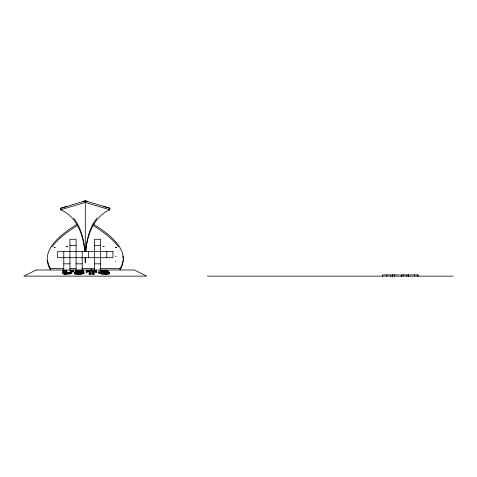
<?xml version="1.0" encoding="UTF-8"?>
<svg xmlns="http://www.w3.org/2000/svg" width="477" height="477" viewBox="0 0 477 477"><rect width="100%" height="100%" fill="white"/><g stroke="black" fill="none" stroke-linecap="round" stroke-linejoin="round"><path stroke-width="0.72" d="M98.328 272.79L99.007 272.188M86.85 272.212C85.621 272.54 86.188 270.805 87.017 270.596L95.728 270.662M86.933 271.085L86.766 272.254M87.017 270.596L87.005 271.282M85.371 257.252L85.3 262.487L85.204 257.252M89.211 273.106L89.175 274.138L94.267 274.138L94.327 272.951L93.474 272.951M75.044 271.246L82.122 272.146M95.609 270.596L95.555 271.145M95.495 270.954L96.098 271.222L95.996 272.254L96.455 272.236L96.569 271.139L95.847 270.733M85.669 251.582C86.659 239.824 89.396 227.63 96.903 218.216M85.806 251.778C86.981 235.316 93.623 216.802 109.859 209.779L109.859 208.24L103.384 206.386M98.477 273.094C99.502 273.905 104.994 275.151 105.226 273.065M104.159 271.669C105.047 272.087 104.827 270.149 106.168 270.638M123.203 260.174L121.593 265.737L120.043 268.45L120.043 269.988C132.272 249.817 107.54 233.086 92.979 223.862M107.104 271.186L107.397 270.644M108.732 273.47L108.989 272.337L109.597 272.379L109.364 273.482L107.683 273.864M108.583 271.198L108.345 272.295L107.826 272.325L108.052 271.222L108.494 271.157M71.294 272.301L71.985 270.906M71.455 273.345L72.075 272.105M70.656 272.397L71.449 270.853M70.876 273.345L71.514 272.105M82.867 272.504L79.552 272.969M108.971 272.361C106.341 273.345 102.525 273.16 99.979 271.932M64.121 272.343L65.23 270.864M64.604 273.071L65.331 272.105M52.023 246.949C58.731 237.886 68.145 231.321 77.59 225.394M62.487 272.456L63.787 270.829M91.727 270.22L91.399 269.63L91.137 270.22M82.986 202.021C83.869 200.674 85.955 200.513 87.16 201.521M70.596 272.492L66.494 273.065M71.174 272.51L69.058 272.85M76.338 271.067L76.892 270.853M86.951 271.729L86.23 272.236M82.795 273.697L80.458 274.054M75.235 272.182L75.61 272.033M100.391 272.289L103.11 271.771M76.994 224.238C62.57 233.39 38.398 250.103 50.532 269.988L50.532 268.45L48.982 265.737L47.366 260.174M115.702 247.468L116.209 247.426M54.479 247.629L54.873 247.468M71.192 273.697L69.105 274.072M70.638 273.661L64.323 273.84M66.81 246.609L67.162 246.478M84.763 251.778C83.594 235.316 76.952 216.802 60.71 209.779L60.71 208.24L67.191 206.386M61.843 209.367L60.71 209.779L85.288 202.403L109.859 209.779L108.732 209.367M60.71 208.24L85.288 200.871L109.859 208.24M54.36 247.426L54.813 247.438M66.679 246.43L67.102 246.454M108.362 273.905L105.035 274.168M100.003 270.858C97.57 270.876 98.739 273.005 100.844 272.808M72.337 271.824L72.88 271.783M65.665 271.824L66.214 271.783M107.993 273.971L105.84 274.156M82.986 272.868L84.214 272.361L76.308 271.234M108.046 272.898L107.039 273.005M90.696 274.025L89.98 274.054M69.451 272.922L68.283 273.017M74.507 273.464L75.104 273.44L75.002 272.337L74.406 272.367L74.507 273.464L75.038 274.168L76.207 274.066M74.406 272.367L74.937 273.065L75.879 272.981A3.035 1.401 -4.7 0 1 76.237 272.969M90.624 272.939L90.511 272.945A3.786 1.55 2.2 0 1 90.207 272.922L89.199 272.951L89.163 274.054L89.897 274.054M83.719 272.254L83.708 271.115L83.278 271.18L83.296 272.14M92.037 271.807L92.884 271.795M68.11 272.922L66.035 272.945M102.37 270.596L103.074 270.572M78.282 270.692L80.1 270.674M88.597 270.715L90.272 270.703M88.609 271.812L89.509 271.795M96.104 271.151L96.569 271.139M102.943 271.675L103.336 271.765L100.331 271.836M102.668 271.681L103.026 271.771M92.204 270.703L92.961 270.697M105.757 274.031L105.202 274.168M80.643 274.15L80.148 274.162M103.366 270.668L104.272 270.674M106.27 271.735L106.609 271.723A1.538 0.608 10.8 0 0 106.997 271.663M80.029 274.162L84.19 273.601L83.702 273.178M72.927 270.68L72.766 270.686A2.79 1.258 -7 0 0 72.492 270.709A0.847 0.37 -7 0 0 72.087 270.757M79.892 274.066L76.499 274.066M79.653 273.065L78.586 273.059M106.305 270.638L106.514 270.638A4.132 1.55 10.1 0 0 106.83 270.596M69.928 245.411L76.07 245.411M94.5 245.411L100.647 245.411M66.386 246.591L67.579 246.591M102.996 246.591L104.183 246.591M54.187 247.581L55.29 247.581M115.285 247.581L116.388 247.581M115.339 256.25L116.138 256.25M115.285 261.468L115.678 261.468M63.787 263.841L69.928 263.841M76.07 263.841L82.217 263.841M94.5 263.841L100.647 263.841M50.532 268.45L63.566 268.45M70.083 268.45L75.873 268.45M81.668 268.45L93.975 268.45M100.492 268.45L120.043 268.45M90.708 269.899L92.15 269.899M62.642 270.68L63.489 270.692M66.297 270.68L66.649 270.68M72.999 270.68L73.482 270.68M93.003 270.697L94.118 270.715M64.914 271.693L66.899 271.693M73.643 271.693L70.357 271.693L70.202 270.596L73.518 270.596L73.601 271.783L73.19 271.783M86.999 271.693L90.678 271.693M91.739 271.693L95.501 271.693M63.208 271.783L62.875 271.783L62.714 270.596L66.708 270.596L66.84 271.783L66.5 271.783M70.721 271.783L70.31 271.783L70.155 270.68L70.864 270.68M89.211 273.041L94.357 273.041M94.243 274.054L93.188 274.048M66.601 274.168L65.802 274.156M399.404 274.901L392.13 274.901L392.13 276.129M410.208 274.901L418.132 274.901L418.132 276.129M207.4 276.129L453.15 276.129M106.049 271.735L104.964 271.693M93.146 271.795L94.052 271.812A2.141 0.972 4.9 0 1 94.881 271.914L94.929 271.92A4.448 2.081 4.4 0 1 95.394 272.021L95.996 272.254M79.677 271.765L80.589 271.789M104.904 274.036L101.023 273.554M79.933 271.669L82.485 271.765M103.747 271.765L104.91 271.801M79.218 274.168L77.966 274.126M70.966 271.783L71.461 271.807M76.398 272.969L77.65 273.011L77.769 274.114M86.242 271.139L86.778 271.151M105.173 270.596L101.464 270.853L100.265 271.675M82.485 270.65A3.858 1.592 -1.3 0 1 82.199 270.638L78.365 270.59A3.935 1.991 -4 0 0 76.988 270.709M77.536 272.564L82.73 272.999M77.781 274.013L75.98 273.786M80.774 273.082L75.175 272.409M81.388 270.614L81.424 271.711M64.252 274.084L62.708 273.78M81.352 270.739L81.71 270.781A4.955 2.319 -2.5 0 1 83.26 271.192M77.28 272.534L76.457 272.373M64.592 272.856L64.616 272.856A1.795 0.721 -9.3 0 1 64.043 272.707A0.721 0.298 -10.3 0 1 63.984 272.552M103.908 246.436L103.473 246.454L103.777 246.621M108.178 272.218L107.671 271.979M115.768 247.45L116.09 247.629M96.455 272.236L95.853 271.896M92.979 225.394C102.43 231.321 111.845 237.886 118.552 246.949M73.673 218.216C81.173 227.63 83.91 239.824 84.9 251.582M83.672 271.043L83.487 270.715M83.433 270.602L83.421 271.186M92.025 270.9L92.49 272.749M90.564 270.924L90.922 272.755M90.547 272.188L90.719 273.094M66.756 272.951L66.935 274.054M122.833 255.946L123.269 258.85M74.937 273.065L75.038 274.168M79.283 271.866L79.343 272.963M80.076 271.669L80.13 272.766M417.703 274.901L417.703 276.129M414.561 274.901L414.561 276.129M408.992 276.129L408.992 274.901L400.99 274.901L400.99 276.129M408.634 274.901L408.634 276.129M408.419 274.901L408.419 276.129M406.845 274.901L406.845 276.129M403.131 274.901L403.131 276.129M401.419 274.901L401.419 276.129M394.628 274.901L394.628 276.129M392.702 274.901L392.702 276.129M392.559 274.901L392.559 276.129M390.913 276.129L390.913 274.901L382.488 274.901L382.488 276.129M386.841 274.901L386.841 276.129M106.788 251.558L106.788 257.699M100.647 269.988L100.647 239.269L94.5 239.269L94.5 269.988M88.358 251.558L88.358 257.699M85.288 200.871L85.288 251.623M85.288 257.228L85.288 262.714M82.217 251.558L82.217 269.988M76.07 269.988L76.07 239.269L69.928 239.269L69.928 269.988M63.787 251.558L63.787 269.988M65.623 274.335A12.301 4.347 -7.7 0 1 64.025 274.251M69.165 273.852A11.156 3.667 -6.9 0 1 66.852 273.941M66.178 272.772A7.781 2.719 -7.3 0 1 64.8 272.713M65.522 270.733A0.906 0.376 -10.6 0 1 65.975 270.757M63.238 272.886A1.92 0.787 -11.3 0 1 62.26 272.576M66.249 273.393A12.414 4.496 -8.1 0 1 63.077 273.226M70.882 270.65A3.864 1.801 -8.6 0 1 71.127 270.662M80.565 271.854A5.706 2.677 -2.5 0 1 82.807 272.164M77.477 272.623A10.84 4.066 -2.3 0 1 77.25 272.6M75.08 271.109A1.681 0.739 -5.4 0 1 76.159 270.882M76.374 271.008A8.3 3.971 -4.3 0 1 78.323 270.858M83.254 270.608A1.043 0.453 -1.3 0 1 83.046 270.638M81.042 270.739A6.744 3.297 -3.1 0 1 81.34 270.769M80.053 270.87A10.661 5.384 -3.4 0 1 80.929 270.906M83.207 273.339A9.057 3.828 -1.7 0 1 79.48 273.47M78.616 272.987A8.771 3.297 -2.4 0 1 77.697 272.945M76.994 272.969A4.651 2.021 -4.6 0 1 74.74 272.445M79.516 273.148A10.78 4.162 -2.6 0 1 77.083 273.059M82.086 272.188A2.969 1.342 -1.6 0 1 82.646 272.295M93.081 273.989A0.686 0.304 3.6 0 1 92.598 274.013M86.748 272.164A3.494 1.729 2.4 0 1 88.531 271.663M86.838 271.043A3.369 1.658 2.4 0 1 88.531 270.584M94.845 270.745A3.727 1.747 4.4 0 1 95.519 270.93M94.136 270.769A2.439 1.091 5 0 1 94.81 270.817M93.248 272.898A0.871 0.388 3.6 0 1 92.735 272.927M109.436 273.53A3.369 1.359 11.8 0 1 108.434 273.923M105.012 271.973A5.128 2.147 11.6 0 1 107.748 272.427M104.773 272.641A11.776 3.589 6.7 0 1 100.838 272.433M107.2 273.13A11.526 4.096 8.1 0 1 105.334 273.202M100.438 271.282A12.02 5.635 10.1 0 1 102.692 271.115M105.822 270.888A5.062 2.123 11.5 0 1 107.987 271.312M104.439 270.99A10.721 4.997 11.7 0 1 105.781 271.067M109.621 272.468A3.345 1.348 11.8 0 1 108.661 272.82M36.139 269.988L23.85 276.129L146.725 276.129L134.436 269.988L36.139 269.988M112.936 251.558L57.639 251.558L57.639 257.699L112.936 257.699L112.936 251.558"/></g></svg>
